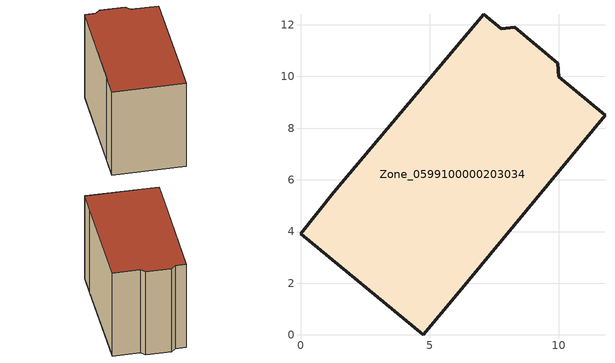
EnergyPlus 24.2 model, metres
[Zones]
Zone_0599100000203034
 floor ground (C_G): 6.06,1.55 4.76,0 0,3.92 1.3,5.51 7.08,12.41 7.76,11.85 8.29,11.9 9.96,10.51 10.01,9.98 11.79,8.5 z0
 wall outside (C_F): 10.01,9.98 9.96,10.51 8.29,11.9 7.76,11.85 7.08,12.41 1.3,5.51 0,3.92 4.76,0 6.06,1.55 11.79,8.5 10.01,9.98 z0:8.3
 roof outside (C_R): 6.06,1.55 11.79,8.5 10.01,9.98 9.96,10.51 8.29,11.9 7.76,11.85 7.08,12.41 1.3,5.51 0,3.92 4.76,0 z8.3
[BUILDING]
Pand.0599100000203034: North Axis=0; Terrain=City; Loads Convergence Tolerance Value=0.04; Temperature Convergence Tolerance Value=0.4; Solar Distribution=FullExterior; Maximum Number of Warmup Days=25; Minimum Number of Warmup Days=1
[Site:Location]
Rotterdam.The.Hague.AP_ZH_NLD Design_Conditions: Latitude=51.96; Longitude=4.45; Time Zone=1; Elevation=-4.5
[SITE:GROUNDTEMPERATURE:BUILDINGSURFACE]
18, 18, 18, 18, 18, 18, 18, 18, 18, 18, 18, 18
[MATERIAL] Thermal Absorptance=0.9; Solar Absorptance=0.7; Visible Absorptance=0.7
Name | Roughness | Thickness | Conductivity | Density | Specific Heat
G.TI.1946-1964 | MediumSmooth | 0.15 | 1 | 540 | 1210
F.TI.1946-1964 | Rough | 0.3 | 0.857143 | 1920 | 840
R.TI.1946-1964 | MediumRough | 0.2 | 0.277778 | 1500 | 1000
[CONSTRUCTION]
C_G: G.TI.1946-1964
C_F: F.TI.1946-1964
C_R: R.TI.1946-1964
[ZONE]
Zone_0599100000203034: Type=1; Multiplier=1; Ceiling Height=Autocalculate; Volume=Autocalculate; Floor Area=autocalculate; Part of Total Floor Area=Yes
[ZONEINFILTRATION:DESIGNFLOWRATE]
Infil_Zone_0599100000203034: Zone or ZoneList or Space or SpaceList=Zone_0599100000203034; Schedule=AlwaysOn; Design Flow Rate Calculation Method=Flow/Area; Flow Rate per Floor Area=0.003; Constant Term Coefficient=1; Temperature Term Coefficient=0; Velocity Term Coefficient=0; Velocity Squared Term Coefficient=0
[HVACTEMPLATE:ZONE:IDEALLOADSAIRSYSTEM]
Zone_0599100000203034: Maximum Heating Supply Air Temperature=50; Minimum Cooling Supply Air Temperature=13; Maximum Heating Supply Air Humidity Ratio=0.0156; Minimum Cooling Supply Air Humidity Ratio=0.0077; Heating Limit=NoLimit; Cooling Limit=NoLimit; Dehumidification Control Type=ConstantSensibleHeatRatio; Cooling Sensible Heat Ratio=0.7; Dehumidification Setpoint=60; Humidification Control Type=None; Humidification Setpoint=30; Outdoor Air Method=None; Outdoor Air Flow Rate per Person=0.00944; Outdoor Air Flow Rate per Zone Floor Area=0; Outdoor Air Flow Rate per Zone=0; Demand Controlled Ventilation Type=None; Outdoor Air Economizer Type=NoEconomizer; Heat Recovery Type=None; Sensible Heat Recovery Effectiveness=0.7; Latent Heat Recovery Effectiveness=0.65
[ZONECONTROL:THERMOSTAT]
ThermostatControl_Zone_0599100000203034: Zone or ZoneList=Zone_0599100000203034; Control Type Schedule=DualSetpointControlType; Control 1=Thermostat_Zone_0599100000203034; Temperature Difference Between Cutout And Setpoint=0
[THERMOSTATSETPOINT:DUALSETPOINT]
Thermostat_Zone_0599100000203034: Heating Setpoint Temperature Schedule=HeatingSetpoint_Zone_0599100000203034; Cooling Setpoint Temperature Schedule=CoolingSetpoint_Zone_0599100000203034
[SCHEDULE:COMPACT]
HeatingSetpoint_Zone_0599100000203034: Through: 12/31, For: AllDays, Until: 24:00, 21
CoolingSetpoint_Zone_0599100000203034: Through: 12/31, For: AllDays, Until: 24:00, 24
DualSetpointControlType: Through: 12/31, For: AllDays, Until: 24:00, 4
AlwaysOn: Through: 12/31, For: AllDays, Until: 24:00, 1
